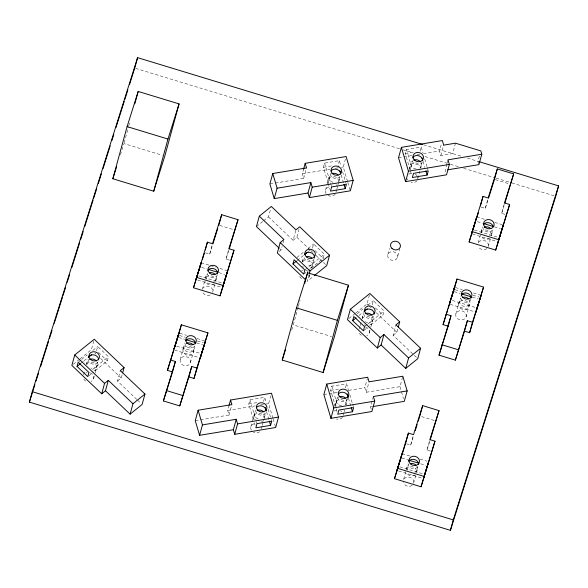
<?xml version="1.0" encoding="UTF-8"?>
<svg xmlns="http://www.w3.org/2000/svg" width="588" height="588" viewBox="0 0 588 588"><rect width="100%" height="100%" fill="white"/><g stroke="black" fill="none" stroke-linecap="round" stroke-linejoin="round"><path stroke-width="0.44" stroke-dasharray="2.94 2.21" d="M124.171 142.715L128.522 126.802M128.765 125.92L129.727 122.385M83.599 374.776L84.79 370.433M86.429 364.435L87.075 362.09M93.764 340.996L91.39 349.684L80.225 358.68M96.572 350.668L97.711 346.494L108.464 356.71L107.317 360.878L92.676 372.689M93.58 378.76L95.006 373.549M95.249 372.674L97.292 365.199M136.791 399.414L117.49 381.075L120.342 370.646M117.49 381.075L121.238 378.047L122.194 374.571M180.237 359.562L183.941 346.009M205.425 252.855L209.681 254.148L212.533 243.719M202.412 289.245L205.028 279.682M206.123 275.684L205.263 278.815A5.343 4.608 15.3 0 1 211.077 275.809A5.343 4.608 15.3 0 1 215.664 280.733M190.453 362.678A5.343 4.608 15.3 0 0 183.993 356.534A5.343 4.608 15.3 0 0 181.589 364.148A5.343 4.608 15.3 0 0 190.453 362.678L194.165 349.118M214.767 284.533L212.628 292.354A5.343 4.608 15.3 0 0 209.563 286.643A5.343 4.608 15.3 0 0 202.941 288.157M215.693 281.145L216.34 278.8M229.438 260.168L226.035 259.124L228.886 248.702M263.52 220.89L268.473 216.899L270.612 209.078M200.589 419.773L229.033 415.047L227.681 410.461L228.864 406.117M229.033 415.047L231.885 404.618M279.204 251.502L281.086 249.988L282.034 246.512M282.99 243.035L283.703 240.426M275.228 183.074L303.673 178.348L302.32 173.769L303.511 169.417M303.673 178.348L306.524 167.918M268.473 216.899L293.103 240.294L295.955 229.864M253.325 419.295L248.797 403.971L249.944 399.796L264.681 397.348L266.445 403.309M293.103 240.294L296.859 237.265L298.998 229.445M250.87 426.668L254.582 413.107M327.972 182.596L323.444 167.271L324.583 163.104L339.32 160.656L340.834 165.765M263.542 401.523L264.681 397.348M302.35 261.947L302.989 259.602M325.517 189.968L329.229 176.415M261.329 428.909L262.042 426.3M262.285 425.433L263.233 421.956M263.468 421.089L263.946 419.347M264.159 418.568L264.798 416.223M272.898 418.141L268.62 403.662L270.759 395.842M312.493 248.18L313.632 244.005L324.378 254.214L323.238 258.389L308.59 270.201M298.16 307.23L293.324 324.907L331.595 336.556M298.403 306.341L300.101 300.159M339.32 160.656L338.181 164.824L338.938 167.382M309.09 274.42L307.186 281.373L313.463 276.316M309.501 276.272L309.979 274.53M311.875 267.577L313.213 262.711M335.976 192.21L336.689 189.608M336.924 188.733L337.872 185.257M338.115 184.389L338.585 182.655M338.798 181.868L339.445 179.524M347.537 181.442L343.26 166.97L345.406 159.142M336.975 411.659L330.684 390.373L331.83 386.198L346.567 383.751L348.581 390.564M334.66 406.117L336.468 399.509M410.108 169.851L405.33 153.674L406.47 149.506L421.206 147.059L422.97 153.012M359.231 329.008L359.944 326.406M360.179 325.539L361.848 319.453M362.274 317.887L362.7 316.322M355.858 312.912L367.015 303.915L369.396 295.227M345.428 387.926L346.567 383.751M372.197 304.9L373.343 300.725L384.089 310.942L382.95 315.109L368.301 326.921M409.307 169.417L411.108 162.817M343.216 415.312L343.929 412.702M344.164 411.835L344.641 410.101M346.045 404.97L346.685 402.626M387.823 254.538L389.484 248.452M369.213 332.992L370.638 327.781M370.874 326.906L372.924 319.438M420.067 151.226L421.206 147.059M417.855 178.612L420.001 170.792M420.685 168.271L421.331 165.926M397.429 257.463A5.02 4.329 15.3 0 0 391.351 251.686A5.02 4.329 15.3 0 0 389.094 258.845A5.02 4.329 15.3 0 0 397.429 257.463L399.803 248.768M402.582 377.106L399.972 386.661L366.192 392.27L364.839 387.69L367.213 378.995M366.192 392.27L369.043 381.84M455.487 143.185L452.635 153.615L440.831 155.577L439.479 150.991L441.617 143.171M371.204 409.233L370.528 406.94L373.137 397.385M440.831 155.577L443.683 145.148M416.414 357.438L393.115 335.307L395.967 324.877M393.115 335.307L396.871 332.279L397.819 328.802M446.829 164.162L445.167 170.248L445.844 172.534M447.071 163.295L448.019 159.818M479.396 156.121L477.97 161.333L478.948 164.633M406.411 443.778L410.667 445.079L413.526 434.65M407.109 466.615L403.397 480.175A5.343 4.608 15.3 0 1 409.211 477.169A5.343 4.608 15.3 0 1 413.798 482.094M455.862 313.794L459.573 300.24M481.05 207.086L485.313 208.38L488.165 197.95M481.748 229.915L478.037 243.476A5.343 4.608 15.3 0 1 483.858 240.47A5.343 4.608 15.3 0 1 488.444 245.394M413.614 483.285L416.23 473.722M417.326 469.724L416.473 472.855A5.343 4.608 15.3 0 0 412.747 466.901A5.343 4.608 15.3 0 0 406.249 469.746M430.423 451.092L427.02 450.055L429.872 439.626M466.086 316.91A5.343 4.608 15.3 0 0 459.618 310.765A5.343 4.608 15.3 0 0 457.221 318.38A5.343 4.608 15.3 0 0 466.086 316.91L469.79 303.349M488.26 246.585L490.877 237.03M491.965 233.032L491.112 236.156A5.343 4.608 15.3 0 0 487.386 230.209A5.343 4.608 15.3 0 0 480.896 233.046M505.07 214.399L501.66 213.363L504.511 202.934M120.408 154.747L123.928 143.597L162.192 155.247M209.681 254.148L212.643 244.762M226.035 259.124L228.989 249.746M291.707 330.052L293.059 325.759M410.667 445.079L413.629 435.693M485.313 208.38L488.268 198.994M427.02 450.055L429.975 440.669M501.66 213.363L504.622 203.977M73.257 364.31L79.534 359.246M78.888 361.679L80.975 359.996M81.673 359.43L87.252 354.931M92.831 350.433L97.711 346.494M81.232 363.039L83.32 361.355M84.018 360.789L87.509 357.982M256.456 226.586L262.814 221.456M92.419 369.639L108.464 356.71M88.494 376.063L91.978 373.248M296.896 257.5L303.871 251.877M308.053 248.504L313.632 244.005M297.146 260.55L303.423 255.486M308.303 251.554L309.7 250.429M304.856 269.966L324.378 254.214M303.709 274.133L307.899 270.759M348.882 318.542L355.159 313.478M357.306 313.661L362.884 309.163M367.765 305.231L373.343 300.725M358.952 315.587L363.832 311.647M365.258 326.119L367.353 324.436M368.051 323.87L384.089 310.942M364.119 330.294L367.603 327.479M323.444 167.271L332.11 165.831M405.33 153.674L413.996 152.233M302.32 173.769L329.912 169.182M335.256 168.3L337.924 167.852M341.481 167.264L343.26 166.97M398.539 157.79L402.986 157.047M403.875 156.9L411.887 155.57M423.456 153.652L439.479 150.991M269.899 183.956L274.339 183.221M248.797 403.971L258.338 402.383M330.684 390.373L338.49 389.08M227.681 410.461L255.273 405.882M260.609 404.992L265.952 404.11M266.842 403.963L268.62 403.662M323.892 394.489L328.347 393.747M329.236 393.6L337.247 392.27M348.816 390.351L364.839 387.69M195.253 420.655L199.7 419.92M370.528 406.94L372.3 406.646M423.522 144.751L462.241 156.54M467.379 158.106L478.779 161.582M135.607 68.362L399.62 148.771M403.125 149.837L412.776 152.777M417.164 154.115L420.67 155.181M425.058 156.518L446.983 163.192M450.496 164.265L459.265 166.933M463.653 168.271L495.228 177.885M496.103 178.157L511.016 182.699M511.891 182.964L553.992 195.782M495.316 179.634L509.09 183.831M476.714 216.928L484.424 219.28M494.706 222.411L502.424 224.756M477.287 221.625L482.425 223.19M494.427 226.843L500.425 228.666M474.435 230.106L498.433 237.412M472.436 234.017L496.434 241.33M455.391 287.51L462.249 289.597M473.391 292.986L480.249 295.08M455.002 289.708L460.999 291.538M473.002 295.191L479 297.021M454.252 291.677L460.25 293.508M472.252 297.161L478.25 298.991M219.691 225.402L233.458 229.599M452.26 300.424L475.398 307.473M450.261 304.334L475.111 311.905M201.081 262.696L209.651 265.306M210.511 265.57L215.649 267.136M219.934 268.437L226.792 270.524M201.655 267.386L206.8 268.959M218.795 272.611L224.792 274.434M198.803 275.875L221.948 282.924M197.664 280.05L221.661 287.356M179.766 333.278L186.624 335.366M196.906 338.497L204.617 340.849M179.377 335.476L185.374 337.306M197.37 340.959L203.374 342.789M178.62 337.446L184.625 339.276M196.62 342.929L202.617 344.759M421.537 416.598L434.444 420.523M176.628 346.192L199.773 353.241M174.629 350.103L199.486 357.673M402.067 453.627L409.785 455.972M420.067 459.103L426.925 461.198M401.788 458.059L407.785 459.882M420.64 463.8L425.785 465.365M399.789 466.806L422.934 473.855M398.649 470.973L421.787 478.022M315.021 250.584L323.238 258.389M375.364 307.906L382.95 315.109M296.859 237.265L310.126 249.871M310.787 250.503L312.779 252.392M316.094 255.545L322.731 261.851M323.393 262.476L326.707 265.629M367.015 303.915L368.345 305.179M369.007 305.811L372.983 309.589M376.305 312.743L396.871 332.279M279.756 248.724L281.086 249.988M98.468 352.469L107.317 360.878M94.705 352.837L96.028 354.094M100.673 358.511L121.238 378.047M137.46 400.046L140.789 403.206M424.734 158.973L426.998 166.639M427.248 167.492L427.998 170.042M423.088 161.443L424.845 167.404M406.47 149.506L412.254 169.087M410.358 170.704L411.615 174.959M347.787 182.295L350.308 190.806M342.591 171.718L346.369 184.492M341.202 175.04L343.715 183.552M399.972 386.661L401.244 390.976M401.501 391.843L403.537 398.745M324.583 163.104L330.875 184.382M331.125 185.235L331.625 186.94M328.222 183.449L329.986 189.409M349.838 394.82L352.352 403.331M352.602 404.184L353.359 406.742M348.441 398.142L350.705 405.801M331.83 386.198L337.615 405.779M273.148 418.987L275.412 426.653M268.201 409.27L270.972 418.634M271.222 419.487L271.722 421.184M266.562 411.74L269.076 420.251M249.944 399.796L256.228 421.081M256.486 421.934L256.985 423.632M254.332 422.699L255.089 425.256M412.239 485.276A5.343 4.608 15.3 0 1 403.39 482.579M342.444 417.267A5.343 4.608 15.3 0 1 336.483 419.024M334.138 411.078A5.343 4.608 15.3 0 1 336.512 410.042M340.533 410.784A5.343 4.608 15.3 0 1 341.621 411.6M259.712 431.768A5.343 4.608 15.3 0 1 253.325 432.062M251.392 430.232A5.343 4.608 15.3 0 1 256 423.573M365.486 327.046A5.343 4.608 15.3 0 1 369.352 331.191A5.343 4.608 15.3 0 1 366.736 335.645M361.444 335.278A5.343 4.608 15.3 0 1 358.981 332.286M486.879 248.577A5.343 4.608 15.3 0 1 478.558 247.041M417.09 180.567A5.343 4.608 15.3 0 1 411.122 182.324M407.918 179.935A5.343 4.608 15.3 0 1 407.396 178.781M408.778 174.386A5.343 4.608 15.3 0 1 412.526 173.284M415.172 174.085A5.343 4.608 15.3 0 1 417.105 175.922M417.627 177.076A5.343 4.608 15.3 0 1 417.803 178.296M335.204 194.165A5.343 4.608 15.3 0 1 327.964 195.37M326.031 193.533A5.343 4.608 15.3 0 1 330.64 186.881M309.685 275.081A5.343 4.608 15.3 0 1 307.024 278.925M301.732 278.558A5.343 4.608 15.3 0 1 299.277 275.566M301.762 270.509A5.343 4.608 15.3 0 1 303.041 270.127M305.775 270.318A5.343 4.608 15.3 0 1 308.149 271.685M210.151 295.007A5.343 4.608 15.3 0 1 202.404 291.648M89.861 372.807A5.343 4.608 15.3 0 1 93.727 376.959A5.343 4.608 15.3 0 1 91.103 381.414M85.811 381.046A5.343 4.608 15.3 0 1 83.878 379.216M85.841 372.998A5.343 4.608 15.3 0 1 87.12 372.623M337.211 184.639A5.343 4.608 15.3 0 1 336.108 185.301M328.883 183.103A5.343 4.608 15.3 0 1 332.124 176.51A5.343 4.608 15.3 0 1 338.769 181.464M410.769 169.506A5.343 4.608 15.3 0 1 414.011 162.913A5.343 4.608 15.3 0 1 420.655 167.867M489.73 238.147A5.343 4.608 15.3 0 1 481.41 236.611M362.377 318.365A5.343 4.608 15.3 0 1 370.712 317.983A5.343 4.608 15.3 0 1 369.587 325.215M365.567 325.399A5.343 4.608 15.3 0 1 364.295 324.848M302.666 261.645A5.343 4.608 15.3 0 1 311.001 261.256A5.343 4.608 15.3 0 1 309.876 268.495M303.489 267.312A5.343 4.608 15.3 0 1 302.651 266.291M214.106 283.916A5.343 4.608 15.3 0 1 205.256 281.218M262.571 421.339A5.343 4.608 15.3 0 1 261.469 422M254.244 419.803A5.343 4.608 15.3 0 1 257.485 413.21A5.343 4.608 15.3 0 1 264.13 418.156M336.13 406.205A5.343 4.608 15.3 0 1 339.364 399.612A5.343 4.608 15.3 0 1 346.016 404.559M415.091 474.847A5.343 4.608 15.3 0 1 406.764 473.303M86.752 364.134A5.343 4.608 15.3 0 1 95.08 363.744A5.343 4.608 15.3 0 1 93.962 370.984M491.98 230.621A5.343 4.608 15.3 0 1 489.488 235.685M481.741 232.326A5.343 4.608 15.3 0 1 483.123 227.931M492.575 229.945A5.343 4.608 15.3 0 1 485.96 231.459A5.343 4.608 15.3 0 1 482.888 225.748M469.275 299.784A5.343 4.608 15.3 0 1 467.703 305.811A5.343 4.608 15.3 0 1 460.617 304.503A5.343 4.608 15.3 0 1 460.948 298.248M470.937 299.174A5.343 4.608 15.3 0 1 464.439 302.019A5.343 4.608 15.3 0 1 460.713 296.065M372.402 315.874A5.343 4.608 15.3 0 1 371.543 321.423A5.343 4.608 15.3 0 1 365.148 321.724M362.693 318.725A5.343 4.608 15.3 0 1 364.082 314.33M373.527 316.344A5.343 4.608 15.3 0 1 366.912 317.858A5.343 4.608 15.3 0 1 363.84 312.147M416.811 466.166A5.343 4.608 15.3 0 1 414.849 472.377M407.624 470.18A5.343 4.608 15.3 0 1 408.484 464.623M417.936 466.637A5.343 4.608 15.3 0 1 411.975 468.393A5.343 4.608 15.3 0 1 408.065 463.631M420.81 162.362A5.343 4.608 15.3 0 1 419.95 167.918M416.201 169.021A5.343 4.608 15.3 0 1 411.321 165.809A5.343 4.608 15.3 0 1 412.489 160.825M422.471 161.751A5.343 4.608 15.3 0 1 415.973 164.596A5.343 4.608 15.3 0 1 412.254 158.642M194.172 346.714A5.343 4.608 15.3 0 1 187.668 351.955A5.343 4.608 15.3 0 1 185.323 344.017M194.775 346.031A5.343 4.608 15.3 0 1 188.153 347.545A5.343 4.608 15.3 0 1 185.088 341.834M346.17 399.061A5.343 4.608 15.3 0 1 345.31 404.61M341.562 405.713A5.343 4.608 15.3 0 1 336.461 401.92A5.343 4.608 15.3 0 1 338.945 396.856M347.831 398.451A5.343 4.608 15.3 0 1 342.701 401.545A5.343 4.608 15.3 0 1 337.6 397.745M216.347 276.389A5.343 4.608 15.3 0 1 213.863 281.454M206.638 279.249A5.343 4.608 15.3 0 1 207.498 273.699M217.479 274.625A5.343 4.608 15.3 0 1 210.982 277.462A5.343 4.608 15.3 0 1 207.263 271.516M339.452 177.12A5.343 4.608 15.3 0 1 338.063 181.516M332.948 182.361A5.343 4.608 15.3 0 1 330.603 174.423M340.055 176.437A5.343 4.608 15.3 0 1 334.087 178.193A5.343 4.608 15.3 0 1 330.184 173.431M96.777 361.642A5.343 4.608 15.3 0 1 96.373 366.765A5.343 4.608 15.3 0 1 90.795 368.044M87.068 364.494A5.343 4.608 15.3 0 1 88.45 360.099M97.902 362.112A5.343 4.608 15.3 0 1 91.28 363.627A5.343 4.608 15.3 0 1 88.215 357.916M313.22 260.308A5.343 4.608 15.3 0 1 306.716 265.548M302.982 262.005A5.343 4.608 15.3 0 1 304.371 257.61M314.352 258.544A5.343 4.608 15.3 0 1 308.538 261.542A5.343 4.608 15.3 0 1 303.945 256.618M264.813 413.812A5.343 4.608 15.3 0 1 263.424 418.208M258.308 419.06A5.343 4.608 15.3 0 1 255.964 411.122M265.409 413.136A5.343 4.608 15.3 0 1 258.793 414.65A5.343 4.608 15.3 0 1 255.721 408.939M460.073 307.95A5.343 4.608 15.3 0 0 468.937 306.48A5.343 4.608 15.3 0 0 462.469 300.336A5.343 4.608 15.3 0 0 460.073 307.95M184.441 353.719A5.343 4.608 15.3 0 0 193.305 352.249A5.343 4.608 15.3 0 0 186.844 346.104A5.343 4.608 15.3 0 0 184.441 353.719"/><path stroke-width="0.88" d="M479.661 161.847L558.6 185.889L555.748 196.319L450.415 530.339L29.4 402.111L32.252 391.681L137.585 57.661L422.647 144.486M134.733 68.09L137.585 57.661M112.837 178.752L127.104 126.611L138.195 91.449L179.068 103.9L164.802 156.048L153.718 191.203L112.837 178.752L116.622 166.749M134.806 103.819L138.195 91.449M122.672 372.829L124.097 367.618L94.242 339.254L74.713 355.005L71.861 365.435L101.717 393.791L105.472 390.763L108.324 380.333L132.954 403.735L130.102 414.165L105.472 390.763M77.043 366.412L78.189 362.245L88.935 372.454L87.796 376.621L77.043 366.412L80.534 363.604M153.718 191.203L167.977 139.055L179.068 103.9M101.717 393.791L104.568 383.361L108.324 380.333M124.097 367.618L120.342 370.646L144.971 394.041L142.12 404.47L130.102 414.165M188.888 376.915L179.744 405.918L163.391 400.942L172.541 371.932L167.433 370.374L181.369 324.789L207.939 332.881L193.996 378.466L188.888 376.915L191.739 366.486L196.855 368.037L193.996 378.466M177.995 336.351L178.906 333.014L174.004 349.007L177.767 337.189M178.752 334.351L181.369 324.789M238.03 219.691L228.886 248.702L233.995 250.253L220.052 295.845L193.489 287.752L207.424 242.16L212.533 243.719L221.683 214.708L238.03 219.691L229.261 248.893M199.942 266.864L201.081 262.696L195.951 279.528L199.677 267.709M163.391 400.942L175.393 361.502L170.285 359.944M205.286 249.988L207.424 242.16M172.776 371.065L175.393 361.502M218.832 225.138L221.683 214.708M179.744 405.918L191.739 366.486M220.052 295.845L233.995 250.253M233.37 429.718L234.722 434.304L275.662 427.505L278.521 417.076L271.472 393.232L230.533 400.031L231.885 404.618L198.112 410.226L195.253 420.655L199.589 435.326L233.37 429.718L236.222 419.288L202.441 424.896L199.589 435.326M314.161 275.75L326.707 265.629L329.567 255.199L299.711 226.836L295.955 229.864L271.325 206.469L259.308 216.156L256.456 226.586L279.087 248.092M308.009 193.018L309.361 197.605L350.308 190.806L353.16 180.376L346.119 156.54L305.172 163.339L306.524 167.918L272.751 173.534L269.899 183.956L274.228 198.626L308.009 193.018L310.861 182.589L277.088 188.197L274.228 198.626M229.107 405.25L230.533 400.031M259.308 216.156L283.938 239.559L280.182 242.587L277.33 253.016L305.194 279.484M303.511 169.417L305.172 163.339M234.722 434.304L237.574 423.875L236.222 419.288M309.361 197.605L312.213 187.175L310.861 182.589M292.964 263.924L294.103 259.749L304.856 269.966L303.709 274.133L292.964 263.924L296.448 261.116M282.24 360.062L296.506 307.914L307.59 272.759L348.471 285.209L334.204 337.35L323.113 372.513L282.24 360.062L285.481 349.772M304.694 283.365L307.59 272.759M309.325 273.552L310.038 270.943L329.567 255.199M270.583 425.359L271.722 421.184L256.985 423.632L255.846 427.807L270.583 425.359L269.326 421.104M345.222 188.66L346.369 184.492L331.625 186.94L330.485 191.107L345.222 188.66L343.965 184.404M323.113 372.513L337.38 320.364L348.471 285.209M326.744 384.06L323.892 394.489L330.934 418.325L371.881 411.526L374.732 401.097L373.38 396.51L407.153 390.902L402.824 376.232L369.043 381.84L367.691 377.261L326.744 384.06L333.793 407.896L330.934 418.325M398.296 327.06L399.722 321.849L369.867 293.486L350.345 309.237L347.486 319.666L377.342 348.022L381.097 344.994L383.949 334.565L408.587 357.967L405.727 368.397L381.097 344.994M352.675 320.644L353.814 316.476L364.56 326.685L363.421 330.86L352.675 320.644L356.159 317.836M401.391 147.36L398.539 157.79L405.58 181.626L446.52 174.827L449.372 164.397L448.019 159.818L481.8 154.21L480.822 150.903L455.487 143.185L443.683 145.148L442.33 140.561L401.391 147.36L408.432 171.196L405.58 181.626M352.469 411.762L353.608 407.594L338.872 410.042L337.733 414.209L352.469 411.762L351.212 407.506M377.342 348.022L380.201 337.593L383.949 334.565M427.108 175.062L428.255 170.895L413.511 173.342L412.372 177.51L427.108 175.062L425.852 170.807M407.153 390.902L404.301 401.332L373.189 406.499M399.722 321.849L395.967 324.877L420.596 348.272L417.745 358.702L405.727 368.397M481.8 154.21L478.948 164.633L447.835 169.8M439.023 410.622L429.872 439.626L434.98 441.184L421.045 486.776L394.475 478.683L408.41 433.091L413.526 434.65L422.669 405.639L439.023 410.622L430.247 439.817M400.928 457.795L402.067 453.627L396.937 470.451L400.663 458.64M405.801 442.654L408.41 433.091M464.52 331.147L455.369 360.15L439.023 355.174L448.166 326.164L443.058 324.605L457.001 279.021L483.571 287.113L469.628 332.698L464.52 331.147L467.372 320.717L472.48 322.268L469.628 332.698M449.401 304.077L454.539 287.245L449.666 303.232M454.62 287.708L457.001 279.021M419.817 416.069L422.669 405.639M513.662 173.923L504.511 202.934L509.627 204.484L495.684 250.076L469.114 241.984L483.057 196.392L488.165 197.95L497.308 168.947L513.662 173.923L504.886 203.125M475.567 221.095L476.486 217.758L471.576 233.759L475.302 221.941M439.023 355.174L451.018 315.734L445.91 314.176M480.44 205.954L483.057 196.392M448.166 326.164L451.018 315.734M494.457 179.377L497.308 168.947M455.369 360.15L467.372 320.717M421.045 486.776L434.98 441.184M495.684 250.076L509.627 204.484M450.415 530.339L453.267 519.91L558.6 185.889M29.4 402.111L34.913 384.625M36.015 381.127L38.499 373.255M40.704 366.258L48.429 341.775M49.532 338.276L52.009 330.412M54.214 323.415L62.49 297.183M63.041 295.433L65.525 287.561M67.179 282.321L69.656 274.449M71.861 267.452L79.586 242.969M80.688 239.47L83.165 231.606M84.826 226.358L93.095 200.126M93.646 198.376L96.682 188.755M98.336 183.515L101.371 173.894M103.025 168.646L110.191 145.912M111.845 140.664L113.778 134.549M115.983 127.552L124.252 101.32M124.803 99.57L127.839 89.949M129.492 84.709L134.454 68.965M167.433 370.374L173.651 350.654M174.188 348.941L177.164 339.504M177.708 337.791L178.517 335.219M193.489 287.752L197.811 274.03M198.891 270.598L201.331 262.88M202.412 259.455L204.301 253.45M212.907 243.91L217.751 228.556M196.855 368.037L207.939 332.881M394.475 478.683L401.773 455.524M402.317 453.811L405.558 443.521M443.058 324.605L447.659 310.03M448.196 308.318L450.629 300.6M451.709 297.168L454.149 289.45M469.114 241.984L471.819 233.407M472.899 229.974L474.795 223.977M476.412 218.832L478.309 212.827M415.246 430.57L417.127 424.602M418.2 421.192L419.545 416.921M488.54 198.141L494.192 180.229M472.48 322.268L483.571 287.113M88.2 357.416L91.691 354.608M304.819 254.361L307.605 252.112M132.954 403.735L144.971 394.041M364.531 311.089L367.316 308.84M408.587 357.967L420.596 348.272M312.213 187.175L353.16 180.376M408.432 171.196L449.372 164.397M237.574 423.875L278.521 417.076M333.793 407.896L374.732 401.097M484.137 223.712L493.567 226.578M471.966 231.554L498.536 239.647M127.104 126.611L167.977 139.055M461.962 294.029L471.392 296.903M208.512 269.48L217.942 272.347M441.875 344.744L458.221 349.72M196.341 277.323L222.911 285.415M296.506 307.914L337.38 320.364M186.337 339.798L195.767 342.672M408.638 460.147L418.928 463.278M166.242 390.513L182.596 395.489M397.326 468.254L423.897 476.346M32.252 391.681L453.267 519.91M280.182 242.587L310.038 270.943M350.345 309.237L380.201 337.593M74.713 355.005L104.568 383.361M422.081 158.04L422.838 160.59M339.945 170.785L340.695 173.335M347.185 393.886L348.192 397.29M272.751 173.534L277.088 188.197M265.298 407.484L266.055 410.034M198.112 410.226L202.441 424.896M484.225 227.262A5.343 4.608 15.3 0 1 490.613 228.445M483.424 224.66A5.343 4.608 15.3 0 1 488.709 222.742A5.343 4.608 15.3 0 1 493.119 226.454M463.329 297.212A5.343 4.608 15.3 0 1 468.438 298.763M461.249 294.978A5.343 4.608 15.3 0 1 467.21 293.228A5.343 4.608 15.3 0 1 471.12 297.984M365.177 313.669A5.343 4.608 15.3 0 1 371.565 314.852M364.376 311.067A5.343 4.608 15.3 0 1 370.337 309.31A5.343 4.608 15.3 0 1 374.247 314.073M410.865 463.587A5.343 4.608 15.3 0 1 415.973 465.145M408.778 461.36A5.343 4.608 15.3 0 1 414.746 459.603A5.343 4.608 15.3 0 1 418.649 464.366M413.585 160.164A5.343 4.608 15.3 0 1 419.972 161.34M412.783 157.555A5.343 4.608 15.3 0 1 418.068 155.636A5.343 4.608 15.3 0 1 422.478 159.348M186.418 343.355A5.343 4.608 15.3 0 1 192.813 344.531M185.617 340.746A5.343 4.608 15.3 0 1 191.578 338.997A5.343 4.608 15.3 0 1 195.488 343.752M340.224 396.481A5.343 4.608 15.3 0 1 345.332 398.039M338.144 394.254A5.343 4.608 15.3 0 1 344.105 392.497A5.343 4.608 15.3 0 1 348.015 397.26M209.872 272.656A5.343 4.608 15.3 0 1 214.987 274.214M207.792 270.429A5.343 4.608 15.3 0 1 213.76 268.672A5.343 4.608 15.3 0 1 217.663 273.435M331.698 173.761A5.343 4.608 15.3 0 1 338.093 174.937M330.897 171.152A5.343 4.608 15.3 0 1 336.865 169.403A5.343 4.608 15.3 0 1 340.768 174.158M89.552 359.437A5.343 4.608 15.3 0 1 95.94 360.62M88.744 356.835A5.343 4.608 15.3 0 1 94.712 355.079A5.343 4.608 15.3 0 1 98.615 359.841M306.745 256.574A5.343 4.608 15.3 0 1 311.853 258.125M304.665 254.347A5.343 4.608 15.3 0 1 310.626 252.59A5.343 4.608 15.3 0 1 314.536 257.353M257.059 410.453A5.343 4.608 15.3 0 1 263.446 411.637M256.258 407.851A5.343 4.608 15.3 0 1 262.219 406.095A5.343 4.608 15.3 0 1 266.129 410.858M201.486 353.763L200.346 357.938L205.477 341.106L201.486 353.763M223.661 283.445L222.521 287.62L227.652 270.789L223.661 283.445M424.646 474.376L423.507 478.544L428.637 461.72L424.646 474.376M477.111 307.994L475.971 312.169L481.102 295.338L477.111 307.994M499.285 237.677L498.146 241.852L503.277 225.02L499.285 237.677M391.946 248.415A5.02 4.329 15.3 0 0 400.281 247.034A5.02 4.329 15.3 0 0 394.203 241.256A5.02 4.329 15.3 0 0 391.946 248.415M485.1 227.203A5.343 4.608 15.3 0 0 493.964 225.726A5.343 4.608 15.3 0 0 487.503 219.589A5.343 4.608 15.3 0 0 485.1 227.203M462.925 297.521A5.343 4.608 15.3 0 0 471.789 296.051A5.343 4.608 15.3 0 0 465.329 289.906A5.343 4.608 15.3 0 0 462.925 297.521M366.052 313.61A5.343 4.608 15.3 0 0 374.916 312.132A5.343 4.608 15.3 0 0 368.456 305.995A5.343 4.608 15.3 0 0 366.052 313.61M410.461 463.895A5.343 4.608 15.3 0 0 419.325 462.425A5.343 4.608 15.3 0 0 412.857 456.288A5.343 4.608 15.3 0 0 410.461 463.895M414.459 160.098A5.343 4.608 15.3 0 0 423.323 158.628A5.343 4.608 15.3 0 0 416.863 152.483A5.343 4.608 15.3 0 0 414.459 160.098M187.293 343.289A5.343 4.608 15.3 0 0 196.164 341.819A5.343 4.608 15.3 0 0 189.696 335.674A5.343 4.608 15.3 0 0 187.293 343.289M339.82 396.797A5.343 4.608 15.3 0 0 348.684 395.32A5.343 4.608 15.3 0 0 342.223 389.183A5.343 4.608 15.3 0 0 339.82 396.797M209.475 272.972A5.343 4.608 15.3 0 0 218.339 271.494A5.343 4.608 15.3 0 0 211.871 265.357A5.343 4.608 15.3 0 0 209.475 272.972M332.58 173.695A5.343 4.608 15.3 0 0 341.444 172.225A5.343 4.608 15.3 0 0 334.976 166.081A5.343 4.608 15.3 0 0 332.58 173.695M90.427 359.371A5.343 4.608 15.3 0 0 99.291 357.901A5.343 4.608 15.3 0 0 92.823 351.764A5.343 4.608 15.3 0 0 90.427 359.371M306.341 256.882A5.343 4.608 15.3 0 0 315.205 255.412A5.343 4.608 15.3 0 0 308.744 249.268A5.343 4.608 15.3 0 0 306.341 256.882M257.934 410.395A5.343 4.608 15.3 0 0 266.798 408.917A5.343 4.608 15.3 0 0 260.337 402.78A5.343 4.608 15.3 0 0 257.934 410.395"/></g></svg>
